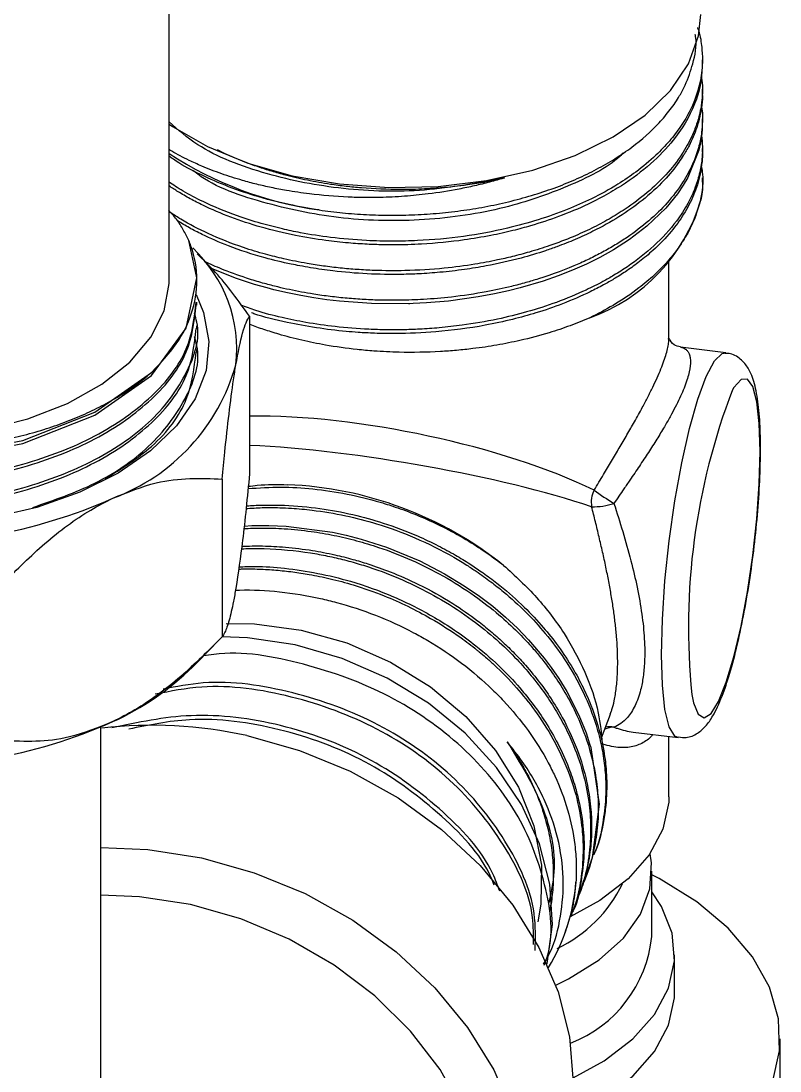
# Model space of a CAD drawing. Header units: millimetres. Extents: x 15 to 415, y 5 to 292.
# Drawn here: x 359.19 to 368.7, y 141.2 to 154.36 of the extents above; entities that cross this region are included whole.
import ezdxf

# ---------------------------------------------------------------- set-up
doc = ezdxf.new("R2010")
doc.units = ezdxf.units.MM

msp = doc.modelspace()

# ---------------------------------------------------------------- linework, layer by layer
at = {"color": 7, "linetype": 'Continuous', "lineweight": 25}
for p, q in [((361.0431, 151.1046), (361.0431, 156.7097)), ((367.7287, 153.8247), (367.7287, 153.871)), ((367.7287, 153.4544), (367.7287, 153.5007)), ((367.7287, 153.084), (367.7287, 153.1303)), ((367.7287, 152.7136), (367.7287, 152.7599)), ((367.7287, 152.3357), (367.7287, 152.3896)), ((367.3086, 150.3767), (367.3086, 151.3374)), ((361.3918, 150.7971), (361.3918, 150.8342)), ((362.0519, 150.6568), (362.0519, 148.681)), ((361.3918, 150.5008), (361.3918, 150.5379)), ((361.3918, 150.2045), (361.3918, 150.2416)), ((368.0209, 150.1986), (367.4535, 150.2686)), ((361.7084, 148.6168), (361.7084, 146.641)), ((361.3386, 146.264), (361.6049, 146.5339)), ((366.4642, 145.374), (366.5746, 145.6717)), ((366.5735, 145.6721), (366.5889, 145.7152)), ((360.186, 137.69), (360.186, 145.5092)), ((366.8585, 145.4481), (367.4255, 145.378)), ((367.3086, 144.6381), (367.3086, 145.3925)), ((366.3699, 143.9105), (366.3817, 143.9425)), ((366.2749, 143.6544), (366.2868, 143.6864)), ((367.0943, 142.8884), (367.0943, 143.7049)), ((366.18, 143.3984), (366.1919, 143.4304)), ((366.0851, 143.1424), (366.097, 143.1744)), ((367.38, 142.1885), (367.38, 142.6551)), ((368.7013, 139.2723), (368.7013, 141.6052))]:
    msp.add_line(p, q, dxfattribs=at)
at = {"color": 7, "linetype": 'Continuous', "lineweight": 25, "flags": 128}
for points in [[(361.0431, 153.0635), (361.0844, 153.0348), (361.5232, 152.7815), (362.0282, 152.5733), (362.5857, 152.416), (363.1804, 152.3138), (363.7962, 152.2695), (364.4162, 152.2843), (365.0235, 152.3578), (365.6016, 152.488), (366.1346, 152.6714), (366.6082, 152.9029), (367.0092, 153.1763), (367.3268, 153.484), (367.5524, 153.8177), (367.6797, 154.1683), (367.7086, 154.4366)], [(367.7273, 153.084), (367.7259, 152.9974), (367.7111, 152.8678), (367.6835, 152.7384), (367.5462, 152.3963), (367.4885, 152.298), (367.4151, 152.1903), (367.2688, 152.0121), (367.0309, 151.785), (366.8139, 151.6194), (366.6135, 151.4905), (366.4409, 151.3938), (366.2747, 151.3111), (366.101, 151.2341), (365.9202, 151.163), (365.7331, 151.098), (365.4436, 151.0126), (365.2959, 150.9755), (365.121, 150.9369), (364.918, 150.899), (364.5442, 150.8473), (364.2712, 150.8238), (364.1037, 150.815), (364.06, 150.8134), (364.0482, 150.8131), (364.0448, 150.813), (364.0436, 150.8129), (364.0433, 150.8129), (364.0432, 150.8129), (364.0431, 150.8129), (364.0431, 150.8129), (364.0431, 150.8129), (364.0431, 150.8129), (364.0431, 150.8129), (363.579, 150.8156), (363.1789, 150.845), (363.0205, 150.8637), (362.8586, 150.8872), (362.6935, 150.9157), (362.5259, 150.9497), (362.3565, 150.9895), (362.2731, 151.0112), (362.1152, 151.0563), (361.8889, 151.1308), (361.6047, 151.2433), (361.5702, 151.2606)], [(354.186, 151.8275), (354.0204, 151.6387), (353.8386, 151.039), (353.9701, 150.4217), (354.4061, 149.858), (355.1029, 149.3934), (356.0253, 149.058), (357.0611, 148.8924), (358.1534, 148.9049), (359.2087, 149.1004), (360.1102, 149.4535), (360.821, 149.9518), (360.8294, 149.9598), (360.8294, 149.9598)], [(353.8505, 150.9462), (353.9701, 150.3847), (354.4061, 149.8209), (355.1029, 149.3563), (356.0253, 149.021), (357.0611, 148.8554), (358.1534, 148.8679), (359.2087, 149.0633), (360.1102, 149.4165), (360.821, 149.9147), (361.259, 150.5079), (361.391, 151.1394), (361.29, 151.6074), (361.29, 151.6074)], [(354.186, 151.1046), (354.2275, 150.7973), (354.3714, 150.4624), (354.6139, 150.1471), (354.9475, 149.8608), (355.3621, 149.6123), (355.8452, 149.4092), (356.382, 149.2576), (356.9563, 149.1621), (357.5506, 149.1256), (358.1468, 149.1493), (358.7269, 149.2324), (359.2732, 149.3723), (359.769, 149.5649), (360.1994, 149.8043), (360.5513, 150.0831), (360.8139, 150.3931), (360.9793, 150.7246), (361.0425, 151.0677), (361.0431, 151.1046)], [(361.3834, 150.928), (361.476, 150.7053), (361.542, 150.3423), (361.5062, 149.9779), (361.3697, 149.6216), (361.1358, 149.2825), (360.8108, 148.9694), (360.403, 148.6905), (359.923, 148.453), (359.3832, 148.2629), (358.7976, 148.1254)], [(361.983, 148.0279), (362.0817, 148.0336), (362.2948, 148.0353), (362.51, 148.0264), (363.0921, 147.95), (363.2631, 147.913), (363.4522, 147.8642), (363.7699, 147.7631), (364.1848, 147.5922), (364.4956, 147.4319), (364.7436, 147.2814), (364.9339, 147.1503), (365.1001, 147.023), (365.2586, 146.8889), (365.4089, 146.7484), (365.5504, 146.6021), (365.7441, 146.3744), (365.8322, 146.2577), (365.9278, 146.1189), (366.0275, 145.9571), (366.181, 145.6576), (366.2698, 145.4375), (366.3148, 145.302), (366.3253, 145.2665), (366.3281, 145.2569), (366.3289, 145.2542), (366.3292, 145.2532), (366.3292, 145.253), (366.3293, 145.2529), (366.3293, 145.2528), (366.3293, 145.2528), (366.3293, 145.2528), (366.3293, 145.2528), (366.3293, 145.2528), (366.4343, 144.5442), (366.3466, 143.8707), (366.2805, 143.6888)], [(361.7596, 146.8083), (362.1132, 146.803), (362.6976, 146.7252), (363.2719, 146.564), (363.8188, 146.3243), (364.3215, 146.0134), (364.7649, 145.6407), (365.1354, 145.2176), (365.4218, 144.7568), (365.6154, 144.2725), (365.7103, 143.7792), (365.7036, 143.2921), (365.6653, 143.0695)], [(365.7798, 142.5441), (365.781, 142.549), (365.8482, 143.0384), (365.8165, 143.5426), (365.6865, 144.0476), (365.4619, 144.5399), (365.1489, 145.0058), (364.7559, 145.4328), (364.2936, 145.8091), (363.7748, 146.1246), (363.2134, 146.3705), (362.6249, 146.5403), (362.0253, 146.6292), (361.71, 146.6426)], [(362.0171, 145.4027), (362.6786, 145.2174), (363.315, 144.9559), (363.9127, 144.6237), (364.4589, 144.228), (364.9422, 143.7771), (365.352, 143.2808), (365.6798, 142.7495), (365.9185, 142.1945), (366.063, 141.6278), (366.1103, 141.0614), (366.0593, 140.5073), (365.9208, 140.0029)], [(367.3086, 144.6381), (367.3064, 144.5678), (367.2343, 144.2326), (367.0624, 143.9097), (366.7961, 143.6089), (366.4433, 143.3393), (366.0699, 143.1346)], [(360.186, 144), (360.7767, 143.9756), (361.4492, 143.8705)], [(365.8894, 142.2766), (366.0513, 142.3549), (366.4351, 142.5931), (366.739, 142.867), (366.9534, 143.1678), (367.0713, 143.4858), (367.0889, 143.811), (367.0716, 143.9228)], [(361.4492, 143.8705), (362.1107, 143.6852), (362.747, 143.4236), (363.3447, 143.0915), (363.891, 142.6958), (364.3742, 142.2449), (364.7841, 141.7485), (365.1119, 141.2172), (365.3506, 140.6623), (365.4951, 140.0956), (365.5424, 139.5291), (365.4914, 138.9751), (365.3433, 138.4452), (365.1011, 137.9507), (364.7701, 137.5023), (364.406, 137.1492)], [(367.3101, 139.6663), (367.7633, 139.9693), (368.1353, 140.3071), (368.4182, 140.6726), (368.6058, 141.058), (368.6942, 141.4551), (368.6815, 141.8553), (368.568, 142.2502), (368.3562, 142.6314), (368.0504, 142.9907), (367.6573, 143.3204), (367.1852, 143.6137), (367.0943, 143.6612)], [(361.3126, 143.2866), (360.6714, 143.3849), (360.186, 143.4046)], [(366.11, 141.1173), (366.4963, 141.3287), (366.8566, 141.6039), (367.1286, 141.9111), (367.3041, 142.2409), (367.3778, 142.5833), (367.3473, 142.9279), (367.2137, 143.2641), (367.0943, 143.4461)], [(364.8613, 138.3777), (364.9259, 138.5744), (365.0222, 139.0922), (365.0205, 139.6281), (364.9209, 140.1697), (364.7257, 140.7042), (364.4395, 141.219), (364.069, 141.7022), (363.6229, 142.1424), (363.1116, 142.5292), (362.5472, 142.8537), (361.9428, 143.1081), (361.3126, 143.2866)], [(366.0803, 140.637), (366.4963, 140.8621), (366.8566, 141.1373), (367.1286, 141.4445), (367.3041, 141.7743), (367.3778, 142.1167), (367.38, 142.1885)]]:
    msp.add_lwpolyline(points, dxfattribs=at)
at = {"color": 8, "linetype": 'Continuous', "lineweight": 25, "flags": 128}
for points in [[(367.4262, 145.378), (367.3832, 145.3973), (367.3121, 145.5136), (367.259, 145.7293), (367.2262, 146.035), (367.2151, 146.4173), (367.2262, 146.8596), (367.259, 147.3424), (367.3121, 147.8448), (367.3832, 148.3446), (367.4691, 148.8202), (367.5662, 149.2506), (367.6701, 149.6172), (367.7763, 149.9038), (367.8803, 150.0979), (367.9773, 150.1911), (368.019, 150.1988)], [(368.451, 148.9634), (368.4405, 149.3113), (368.4095, 149.5863), (368.3596, 149.7757), (368.2929, 149.8705), (368.2126, 149.8663), (368.1226, 149.7634), (368.1058, 149.735)], [(367.5962, 145.9185), (367.6184, 145.8152), (367.6771, 145.6723), (367.751, 145.6267), (367.8367, 145.6806), (367.9301, 145.8314), (368.0269, 146.0721), (368.1226, 146.3915), (368.2126, 146.7745), (368.2929, 147.2033), (368.3596, 147.6579), (368.4095, 148.117), (368.4405, 148.559), (368.451, 148.9634)]]:
    msp.add_lwpolyline(points, dxfattribs=at)
at = {"color": 7, "linetype": 'Continuous', "lineweight": 25}
for centre, radius, start, end in [((363.5746, 156.5748), 4.6324, 236.87447, 261.93854), ((365.5588, 152.7481), 2.2431, 289.77469, 343.23291), ((360.1526, 150.2416), 1.7383, 353.6289, 46.97718), ((359.4737, 150.7225), 2.499, 290.22632, 344.35901), ((375.8407, 146.7598), 8.2874, 158.96081, 185.82627), ((362.3357, 143.8954), 4.655, 51.45342, 87.63573), ((357.6581, 154.415), 6.6054, 266.0236, 293.93309), ((366.6658, 148.3273), 0.3306, 152.84462, 189.92505), ((368.0192, 150.6846), 2.7537, 233.24873, 239.45648), ((366.3569, 149.0985), 0.8284, 268.83725, 288.50613), ((358.8894, 148.7643), 3.5, 294.44313, 314.40948), ((357.6581, 151.6155), 6.6054, 266.0236, 293.93309), ((360.8358, 140.0856), 5.4468, 77.47414, 96.69996), ((363.7254, 143.7522), 2.4245, 328.84865, 355.64546), ((365.1638, 144.3072), 1.7382, 295.41113, 334.1169), ((365.498, 143.0478), 1.6043, 291.08548, 354.2979)]:
    msp.add_arc(centre, radius, start, end, dxfattribs=at)
at = {"color": 8, "linetype": 'Continuous', "lineweight": 25}
for centre, radius, start, end in [((366.6123, 145.2773), 0.2314, 88.11962, 117.82583), ((366.5693, 145.2453), 0.2681, 79.11957, 101.94898)]:
    msp.add_arc(centre, radius, start, end, dxfattribs=at)
for major_axis, ratio, start_param, end_param in [((3.3519, -0.6759), 0.2787142, 0.8218436, 2.2283879), ((3.3688, -0.5657), 0.1661685, 0.8109464, 2.1974957)]:
    msp.add_ellipse((363.9515, 148.2542), major_axis=major_axis, ratio=ratio, start_param=start_param, end_param=end_param, dxfattribs=at)
at = {"color": 7, "linetype": 'Continuous', "lineweight": 25}
for points, knots in [([(367.6649, 154.2747), (367.6675, 154.2686), (367.6989, 154.1944), (367.7173, 154.0594), (367.7322, 153.8853), (367.7176, 153.6126), (367.6337, 153.3278), (367.4632, 153.0375), (367.3189, 152.8492), (367.1351, 152.657), (366.9183, 152.4758), (366.6481, 152.2925), (366.3615, 152.1344), (365.9129, 151.9355), (365.3754, 151.7678), (364.7338, 151.6489), (364.2503, 151.6043), (363.8422, 151.5944), (363.4773, 151.6036), (363.0855, 151.6378), (362.7355, 151.6923), (362.446, 151.7528), (362.1805, 151.8211), (361.8407, 151.9294), (361.5119, 152.0656), (361.2642, 152.1974), (361.1256, 152.2805), (361.0689, 152.3188), (361.0431, 152.3363)], [0, 0, 0, 0, 0.0032078, 0.0388998, 0.0685173, 0.0920585, 0.1777916, 0.2144993, 0.2483354, 0.2827257, 0.3265733, 0.3607528, 0.4059342, 0.4438323, 0.5288242, 0.5864866, 0.6451047, 0.6754855, 0.7096664, 0.7554695, 0.7953845, 0.8197384, 0.8493157, 0.884115, 0.938467, 0.9731132, 0.987742, 1, 1, 1, 1]), ([(362.925, 151.9881), (363.0226, 151.9752), (363.2185, 151.9494), (363.5184, 151.9281), (363.8214, 151.9199), (364.1265, 151.9262), (364.4331, 151.947), (364.7385, 151.9826), (365.0399, 152.0329), (365.3362, 152.0982), (365.6259, 152.1785), (365.9024, 152.2726), (366.1628, 152.3789), (366.4067, 152.4973), (366.6355, 152.629), (366.9107, 152.8171), (367.144, 153.0243), (367.3301, 153.2451), (367.4361, 153.4038), (367.5374, 153.5945), (367.618, 153.8353), (367.6614, 154.0502), (367.6407, 154.1722), (367.6383, 154.1858)], [0, 0, 0, 0, 0.0433982, 0.0870763, 0.1306223, 0.1744537, 0.2187263, 0.2636023, 0.3084026, 0.3535139, 0.3996063, 0.4460377, 0.4908384, 0.5359552, 0.5820718, 0.6285346, 0.7175752, 0.7632623, 0.809286, 0.8426347, 0.9099628, 0.9899345, 1, 1, 1, 1]), ([(367.7254, 153.8248), (367.7231, 153.749), (367.7184, 153.5988), (367.6337, 153.2854), (367.4498, 152.9447), (367.1282, 152.5956), (366.8317, 152.3645), (366.5473, 152.189), (366.271, 152.0449), (365.9448, 151.9074), (365.6238, 151.8014), (365.3391, 151.7246), (365.062, 151.6631), (364.6814, 151.5991), (364.274, 151.5595), (363.9306, 151.5496), (363.7035, 151.5517), (363.5115, 151.5584), (363.274, 151.5747), (362.9712, 151.608), (362.6015, 151.6693), (362.0658, 151.7985), (361.628, 151.963), (361.3055, 152.1287), (361.164, 152.2095), (361.0802, 152.2652), (361.0431, 152.2899)], [0, 0, 0, 0, 0.0414208, 0.0821247, 0.1734087, 0.2353399, 0.2982976, 0.3309275, 0.3676388, 0.4168328, 0.4597028, 0.4858597, 0.5176267, 0.5550022, 0.6133779, 0.650589, 0.6663009, 0.6871272, 0.7130672, 0.7441199, 0.7875565, 0.8385728, 0.9341878, 0.95769, 0.9812833, 1, 1, 1, 1]), ([(367.7149, 153.6764), (367.7203, 153.6334), (367.7312, 153.5471), (367.7285, 153.4413), (367.7212, 153.3541), (367.7108, 153.2771), (367.6908, 153.1773), (367.6547, 153.0523), (367.5879, 152.8843), (367.4691, 152.671), (367.2217, 152.3541), (366.9011, 152.0833), (366.5608, 151.8733), (366.3425, 151.7575), (366.0953, 151.6452), (365.8337, 151.5456), (365.5773, 151.4645), (365.3573, 151.4058), (365.1303, 151.3538), (364.8473, 151.301), (364.4603, 151.2504), (364.0363, 151.2244), (363.6706, 151.2267), (363.4003, 151.2411), (363.1879, 151.2594), (362.9781, 151.2848), (362.7414, 151.3218), (362.4985, 151.3703), (362.2322, 151.4367), (361.9076, 151.5351), (361.5461, 151.6786), (361.2501, 151.8306), (361.107, 151.9246), (361.0659, 151.9517)], [0, 0, 0, 0, 0.0228978, 0.0460138, 0.056215, 0.0693376, 0.0871498, 0.1096509, 0.1368402, 0.1788845, 0.2288133, 0.3217632, 0.3521812, 0.3827667, 0.4135197, 0.4497606, 0.4800919, 0.5045119, 0.5253274, 0.5563263, 0.5975037, 0.64955, 0.6900587, 0.7127171, 0.7353755, 0.7580338, 0.780692, 0.8132071, 0.8397577, 0.8731659, 0.9302349, 0.9799473, 1, 1, 1, 1]), ([(367.7252, 153.4543), (367.7264, 153.4421), (367.7325, 153.3806), (367.7184, 153.2827), (367.696, 153.1495), (367.6509, 152.9897), (367.5809, 152.8249), (367.4985, 152.6818), (367.4007, 152.5356), (367.2425, 152.3428), (366.9109, 152.0389), (366.5199, 151.7937), (366.1373, 151.6175), (365.9361, 151.5378), (365.7109, 151.4592), (365.4193, 151.3719), (365.0784, 151.2949), (364.7363, 151.239), (364.4549, 151.2065), (364.1916, 151.1879), (363.7423, 151.1728), (363.33, 151.1935), (362.9558, 151.2423), (362.8171, 151.2637), (362.6898, 151.2864), (362.4971, 151.3248), (362.1899, 151.3989), (361.8122, 151.5222), (361.5045, 151.656), (361.2954, 151.763), (361.1979, 151.8221), (361.1495, 151.8514)], [0, 0, 0, 0, 0.0068083, 0.0342976, 0.0545126, 0.0813932, 0.124473, 0.1489735, 0.1655664, 0.2119008, 0.2677635, 0.3658419, 0.3967384, 0.4267028, 0.4451871, 0.4824686, 0.5337103, 0.5645829, 0.5989478, 0.6279004, 0.651833, 0.7473642, 0.7633202, 0.7792762, 0.7951058, 0.8076443, 0.84722, 0.9060885, 0.9524074, 0.9763697, 1, 1, 1, 1]), ([(367.717, 153.2832), (367.7198, 153.2672), (367.7304, 153.2062), (367.7297, 153.0984), (367.7199, 152.9501), (367.6866, 152.78), (367.619, 152.5795), (367.5004, 152.3492), (367.2658, 152.0295), (366.9704, 151.7672), (366.6744, 151.5721), (366.5184, 151.4803), (366.3532, 151.3937), (366.0812, 151.2667), (365.7991, 151.1614), (365.5096, 151.0758), (365.2934, 151.0193), (364.9846, 150.9528), (364.6152, 150.8975), (364.2523, 150.8661), (363.9582, 150.8554), (363.7096, 150.8565), (363.488, 150.8652), (363.2747, 150.8807), (363.0636, 150.9032), (362.8215, 150.9376), (362.6021, 150.9783), (362.3976, 151.0248), (362.2302, 151.0681), (362.0019, 151.1356), (361.7595, 151.2229), (361.5754, 151.3005), (361.4976, 151.3387), (361.4883, 151.3432)], [0, 0, 0, 0, 0.0091682, 0.034959, 0.0613387, 0.0938625, 0.1325285, 0.1779137, 0.2308735, 0.3305362, 0.3550668, 0.3796878, 0.4043991, 0.4292007, 0.4960569, 0.5158464, 0.537892, 0.575467, 0.6261098, 0.6657903, 0.6989375, 0.7255495, 0.7498577, 0.7741659, 0.7984739, 0.8227818, 0.8589967, 0.8769626, 0.8978737, 0.9217298, 0.9647993, 0.9957975, 1, 1, 1, 1]), ([(365.2467, 152.3903), (364.9155, 152.3272), (364.2578, 152.202), (363.2169, 152.23), (362.2344, 152.4233), (361.4637, 152.7197), (361.155, 152.9924), (361.0431, 153.0912)], [0, 0, 0, 0, 0.2153245, 0.4276071, 0.6396252, 0.8693322, 1, 1, 1, 1]), ([(367.7173, 152.9216), (367.7222, 152.8747), (367.7318, 152.7852), (367.7254, 152.6314), (367.6998, 152.461), (367.6408, 152.2657), (367.5463, 152.0607), (367.3856, 151.8114), (367.1399, 151.5418), (366.8588, 151.3203), (366.6336, 151.1767), (366.4617, 151.0789), (366.2276, 150.9609), (365.9116, 150.83), (365.5365, 150.7093), (365.1406, 150.612), (364.772, 150.5483), (364.4444, 150.5114), (364.1953, 150.4938), (363.9819, 150.4863), (363.8424, 150.4856), (363.7012, 150.4872), (363.4772, 150.4939), (363.1387, 150.5212), (362.7751, 150.5734), (362.4442, 150.642), (362.1666, 150.7102), (362.0053, 150.7721), (361.9437, 150.7957)], [0, 0, 0, 0, 0.0284956, 0.0544708, 0.0933975, 0.132324, 0.1749215, 0.2224336, 0.2939096, 0.3597399, 0.389454, 0.4123558, 0.4450504, 0.4994008, 0.5500736, 0.5975243, 0.6525712, 0.6872987, 0.7170596, 0.7426782, 0.7641539, 0.7673145, 0.7936003, 0.8450739, 0.8906505, 0.9292117, 0.9729678, 1, 1, 1, 1]), ([(365.2467, 152.3903), (365.1853, 152.3723), (365.0622, 152.3363), (364.8719, 152.2898), (364.6165, 152.2361), (364.3229, 152.19), (363.9916, 152.1573), (363.7218, 152.1443), (363.4868, 152.1427), (363.1893, 152.1508), (362.8626, 152.1783), (362.544, 152.2256), (362.3244, 152.2677), (362.1405, 152.3097), (361.931, 152.3655), (361.6985, 152.4397), (361.4771, 152.5254), (361.269, 152.6204), (361.1326, 152.69), (361.0544, 152.7383), (361.0431, 152.7452)], [0, 0, 0, 0, 0.0435992, 0.0873373, 0.1312775, 0.2169022, 0.2819523, 0.3481016, 0.3924489, 0.4352111, 0.5430563, 0.6091014, 0.6533604, 0.6972784, 0.7414117, 0.808264, 0.876224, 0.9217803, 0.9886813, 1, 1, 1, 1]), ([(361.6452, 152.7453), (361.6765, 152.7291), (361.7828, 152.6742), (361.9544, 152.6038), (362.1511, 152.5317), (362.3241, 152.4764), (362.5304, 152.4187), (362.7763, 152.3618), (363.0319, 152.3168), (363.2591, 152.2867), (363.5514, 152.2579), (363.8814, 152.2443), (364.2135, 152.2521), (364.4943, 152.2703), (364.7525, 152.2991), (365.019, 152.3415), (365.1707, 152.374), (365.2467, 152.3903)], [0, 0, 0, 0, 0.0327827, 0.1113328, 0.1639938, 0.2147737, 0.2657092, 0.3429542, 0.4215043, 0.4741654, 0.5249453, 0.6530513, 0.7316014, 0.7842624, 0.8736667, 0.9366841, 1, 1, 1, 1]), ([(362.925, 151.9881), (362.7982, 152.0092), (362.5197, 152.0557), (361.9889, 152.1936), (361.5031, 152.3897), (361.166, 152.5722), (361.0609, 152.6498), (361.0431, 152.6629)], [0, 0, 0, 0, 0.174658, 0.3837187, 0.7710929, 0.961214, 1, 1, 1, 1]), ([(366.7338, 152.7004), (366.7213, 152.688), (366.5521, 152.5199), (366.0485, 152.2734), (365.2266, 151.9849), (364.2524, 151.8395), (363.2163, 151.8566), (362.2425, 152.0577), (361.5872, 152.283), (361.3598, 152.4687), (361.3392, 152.4856)], [0, 0, 0, 0, 0.01180753, 0.15997093, 0.30626755, 0.47369176, 0.6387508, 0.80360413, 0.98221135, 1, 1, 1, 1]), ([(367.7286, 152.7136), (367.7286, 152.7126), (367.7307, 152.6739), (367.7232, 152.5813), (367.6984, 152.401), (367.6274, 152.1778), (367.5025, 151.9374), (367.3335, 151.7051), (367.1434, 151.5077), (366.9504, 151.3464), (366.7909, 151.2311), (366.6451, 151.1377), (366.5446, 151.0796), (366.4402, 151.0225), (366.2693, 150.9348), (365.9903, 150.8143), (365.6621, 150.7015), (365.3378, 150.612), (364.9218, 150.5225), (364.4291, 150.4572), (363.9616, 150.4368), (363.6367, 150.4418), (363.4308, 150.4524), (363.0588, 150.4818), (362.6159, 150.5544), (362.2249, 150.6456), (362.0868, 150.6955), (362.0774, 150.6989)], [0, 0, 0, 0, 0.0006608, 0.0248285, 0.0593304, 0.1166851, 0.1701589, 0.2202326, 0.2783224, 0.3149695, 0.3463755, 0.3734102, 0.396073, 0.3994083, 0.4271472, 0.4814661, 0.529562, 0.5702546, 0.6164295, 0.6965358, 0.7603637, 0.793871, 0.8201265, 0.8391285, 0.937108, 0.9957494, 1, 1, 1, 1]), ([(367.715, 152.5393), (367.7193, 152.5145), (367.7529, 152.3187), (367.705, 152.0758), (367.6085, 151.8239), (367.547, 151.6995), (367.4748, 151.579), (367.381, 151.4465), (367.2658, 151.3103), (367.1142, 151.1593), (366.9062, 150.9849), (366.6397, 150.8027), (366.4169, 150.6882), (366.3177, 150.6372)], [0, 0, 0, 0, 0.0347447, 0.2743485, 0.3354135, 0.3956348, 0.4550124, 0.5135464, 0.5956675, 0.6666721, 0.7576263, 0.8921928, 1, 1, 1, 1]), ([(367.7276, 152.3432), (367.728, 152.3396), (367.7365, 152.2588), (367.7212, 152.1781), (367.7066, 152.101)], [0, 0, 0, 0, 0.044869, 1, 1, 1, 1]), ([(361.29, 151.6074), (361.2676, 151.6519), (361.2227, 151.7411), (361.1446, 151.8698), (361.0707, 151.9486), (361.0353, 151.9864)], [0, 0, 0, 0, 0.34139795, 0.68419481, 1, 1, 1, 1]), ([(360.8295, 149.9599), (360.9383, 150.0747), (361.1558, 150.3042), (361.3462, 150.6958), (361.4161, 151.1112), (361.3628, 151.4213), (361.2993, 151.5838), (361.2901, 151.6073)], [0, 0, 0, 0, 0.2288973, 0.4577945, 0.70779, 0.9577854, 1, 1, 1, 1]), ([(362.0519, 150.6568), (361.9125, 150.8497), (361.7028, 151.14), (361.4713, 151.3637), (361.3936, 151.4387)], [0, 0, 0, 0, 0.66452567, 1, 1, 1, 1]), ([(353.871, 150.8498), (353.859, 150.8141), (353.7779, 150.5744), (353.9349, 150.1179), (354.355, 149.5475), (355.0739, 149.0711), (355.9958, 148.7357), (357.0571, 148.5656), (358.164, 148.5781), (359.2234, 148.7745), (360.152, 149.137), (360.8614, 149.6384), (361.3144, 150.2234), (361.3598, 150.6372), (361.3816, 150.8349)], [0, 0, 0, 0, 0.0158579, 0.1067629, 0.1968029, 0.2861032, 0.3771518, 0.4663731, 0.556506, 0.6473722, 0.7362329, 0.8269718, 0.9173336, 1, 1, 1, 1]), ([(353.8505, 150.6499), (353.8709, 150.4604), (353.9137, 150.0646), (354.3643, 149.5101), (355.0714, 149.0342), (355.9965, 148.6986), (357.0569, 148.5286), (358.1641, 148.541), (359.2234, 148.7375), (360.152, 149.1), (360.8614, 149.6013), (361.3144, 150.1864), (361.3598, 150.6002), (361.3816, 150.7978)], [0, 0, 0, 0, 0.084721, 0.1769828, 0.2684868, 0.3617821, 0.453205, 0.5455621, 0.6386706, 0.729724, 0.822702, 0.9152937, 1, 1, 1, 1]), ([(353.871, 150.5535), (353.859, 150.5179), (353.7779, 150.2781), (353.9349, 149.8216), (354.355, 149.2512), (355.0739, 148.7748), (355.9958, 148.4394), (357.0572, 148.2693), (358.1639, 148.2818), (359.2241, 148.4782), (360.1495, 148.8406), (360.8709, 149.3424), (361.2904, 149.9401), (361.4497, 150.4114), (361.3713, 150.6569), (361.3597, 150.6934)], [0, 0, 0, 0, 0.015518, 0.1044742, 0.192584, 0.2799699, 0.3690666, 0.4563752, 0.5445759, 0.6334942, 0.7204499, 0.8092436, 0.8976683, 0.9848054, 1, 1, 1, 1]), ([(361.8802, 150.0487), (361.9087, 150.1979), (361.969, 150.5136), (362.0232, 150.6074), (362.0519, 150.6568)], [0, 0, 0, 0, 0.4724924, 1, 1, 1, 1]), ([(366.3177, 150.6372), (366.236, 150.6034), (366.072, 150.5356), (365.7804, 150.439), (365.4737, 150.3575), (365.1527, 150.2931), (364.8863, 150.2535), (364.649, 150.2283), (364.3411, 150.2057), (363.9934, 150.1999), (363.6451, 150.2167), (363.3352, 150.2447), (363.0314, 150.2872), (362.7042, 150.354), (362.4473, 150.4205), (362.2349, 150.4893), (362.1107, 150.5294), (362.0548, 150.5543), (362.0519, 150.5556)], [0, 0, 0, 0, 0.06626, 0.132943, 0.2213996, 0.2885656, 0.356819, 0.402566, 0.4476514, 0.5613914, 0.631133, 0.6778887, 0.7681626, 0.8367806, 0.9066145, 0.9534472, 0.9975536, 1, 1, 1, 1]), ([(353.8505, 150.3536), (353.8709, 150.1641), (353.9137, 149.7683), (354.3643, 149.2138), (355.0714, 148.7379), (355.9965, 148.4024), (357.0569, 148.2323), (358.1641, 148.2447), (359.2234, 148.4412), (360.152, 148.8037), (360.8614, 149.305), (361.3144, 149.8901), (361.3598, 150.3039), (361.3816, 150.5016)], [0, 0, 0, 0, 0.084721, 0.1769828, 0.2684868, 0.3617821, 0.453205, 0.5455621, 0.6386706, 0.729724, 0.822702, 0.9152937, 1, 1, 1, 1]), ([(359.3368, 148.2617), (359.6049, 148.3547), (360.1921, 148.5585), (360.8684, 149.0488), (361.2911, 149.6431), (361.4497, 150.1151), (361.3713, 150.3606), (361.3597, 150.3971)], [0, 0, 0, 0, 0.210651, 0.4613724, 0.711052, 0.9570959, 1, 1, 1, 1]), ([(367.4518, 150.2753), (367.4252, 150.2787), (367.369, 150.2859), (367.3069, 150.3805), (367.3094, 150.3804), (367.3104, 150.3803)], [0, 0, 0, 0, 0.3508089, 0.7402411, 1, 1, 1, 1]), ([(360.2427, 148.6205), (360.4481, 148.7501), (360.9048, 149.0382), (361.3109, 149.5958), (361.3587, 150.0082), (361.3816, 150.2053)], [0, 0, 0, 0, 0.2990408, 0.665108, 1, 1, 1, 1]), ([(368.4573, 148.998), (368.4568, 149.0619), (368.4551, 149.2505), (368.4369, 149.5254), (368.3939, 149.7854), (368.3334, 149.9669), (368.2332, 150.1041), (368.1144, 150.1907), (368.0344, 150.1898), (368.0116, 150.1896)], [0, 0, 0, 0, 0.10627193, 0.31316406, 0.52579395, 0.72298553, 0.84483062, 0.95589245, 1, 1, 1, 1]), ([(354.7165, 149.8903), (354.8126, 149.8155), (354.9683, 149.6944), (355.2233, 149.5461), (355.4527, 149.4316), (355.7014, 149.3276), (355.9638, 149.2364), (356.2367, 149.1589), (356.519, 149.0949), (356.8132, 149.0442), (357.1135, 149.0083), (357.416, 148.9869), (357.72, 148.9798), (358.0276, 148.9873), (358.3341, 149.0098), (358.636, 149.047), (358.9328, 149.0987), (359.2244, 149.1654), (359.5045, 149.2461), (359.7698, 149.3394), (360.0202, 149.4447), (360.2577, 149.5628), (360.4724, 149.6895), (360.665, 149.8217), (360.7745, 149.9136), (360.8294, 149.9597)], [0, 0, 0, 0, 0.06693564, 0.10843617, 0.15022484, 0.19292231, 0.23593382, 0.27743437, 0.31922305, 0.36191881, 0.40492617, 0.44657637, 0.48850544, 0.53131244, 0.57442244, 0.6168261, 0.65952418, 0.70315083, 0.74709832, 0.78950257, 0.83219421, 0.87578125, 0.91967491, 0.9597188, 1, 1, 1, 1]), ([(361.7084, 148.6168), (361.7194, 148.7302), (361.747, 149.0152), (361.7942, 149.4444), (361.8413, 149.8077), (361.8703, 149.9877), (361.8802, 150.0487)], [0, 0, 0, 0, 0.2056137, 0.5170117, 0.8361666, 1, 1, 1, 1]), ([(367.4295, 145.3879), (367.4613, 145.3829), (367.5489, 145.3691), (367.6749, 145.4327), (367.7795, 145.5263), (367.8764, 145.6683), (367.9728, 145.8773), (368.0749, 146.1803), (368.1689, 146.5375), (368.2549, 146.9465), (368.3284, 147.3828), (368.3875, 147.8323), (368.4299, 148.2774), (368.4535, 148.6723), (368.4562, 148.8991), (368.4573, 148.998)], [0, 0, 0, 0, 0.0277388, 0.0764328, 0.1263143, 0.1909606, 0.2893696, 0.3793202, 0.4738341, 0.5659944, 0.6572092, 0.7480586, 0.8388544, 0.92979, 1, 1, 1, 1]), ([(362.0519, 148.681), (362.0232, 148.3905), (361.969, 147.8398), (361.9087, 147.4387), (361.8802, 147.2491)], [0, 0, 0, 0, 0.5275076, 1, 1, 1, 1]), ([(360.3377, 148.3776), (360.5213, 148.4516), (361.0026, 148.6459), (361.4387, 148.6279), (361.7084, 148.6168)], [0, 0, 0, 0, 0.3814192, 1, 1, 1, 1]), ([(362.0326, 148.4984), (362.1704, 148.5072), (362.4378, 148.5243), (362.8552, 148.4981), (363.2715, 148.4367), (363.5741, 148.3622), (363.7636, 148.3051), (363.8582, 148.2747), (364.1156, 148.1851), (364.439, 148.0444), (364.7896, 147.8481), (365.0318, 147.6914), (365.172, 147.5851), (365.2365, 147.5361)], [0, 0, 0, 0, 0.1240346, 0.2406813, 0.3675608, 0.490916, 0.5102846, 0.5389394, 0.5768799, 0.7462564, 0.8432965, 0.9278786, 1, 1, 1, 1]), ([(362.0355, 148.5264), (362.0731, 148.5314), (362.2336, 148.5525), (362.4001, 148.5491), (362.5278, 148.5464)], [0, 0, 0, 0, 0.2338199, 1, 1, 1, 1]), ([(358.9669, 147.3145), (359.1374, 147.4852), (359.4842, 147.8322), (359.9558, 148.1811), (360.245, 148.3299), (360.3377, 148.3776)], [0, 0, 0, 0, 0.3967467, 0.8067521, 1, 1, 1, 1]), ([(362.0061, 148.2474), (362.074, 148.2521), (362.214, 148.2618), (362.4056, 148.2599), (362.6139, 148.2507), (362.8904, 148.2252), (363.2475, 148.1654), (363.681, 148.0526), (364.1395, 147.8849), (364.5136, 147.698), (364.7626, 147.5477), (364.9173, 147.4463), (365.0715, 147.3361), (365.2827, 147.1689), (365.5172, 146.9553), (365.7738, 146.6749), (366.0245, 146.3391), (366.2432, 145.9533), (366.387, 145.584), (366.4658, 145.2771), (366.5047, 145.0321), (366.5191, 144.8133), (366.5163, 144.5732), (366.4796, 144.2884), (366.4312, 144.0504), (366.3727, 143.9252), (366.3665, 143.9119)], [0, 0, 0, 0, 0.0271049, 0.0558462, 0.0752115, 0.1086582, 0.1636704, 0.2145131, 0.2801337, 0.3501274, 0.3749566, 0.3929906, 0.4222494, 0.4492965, 0.4994744, 0.5490274, 0.6042383, 0.6741913, 0.7392545, 0.7800659, 0.8186756, 0.8543412, 0.8833086, 0.9328516, 0.9928579, 1, 1, 1, 1]), ([(362.0096, 148.2801), (362.02, 148.2811), (362.091, 148.288), (362.2512, 148.2926), (362.5485, 148.2911), (362.9247, 148.2566), (363.3394, 148.1794), (363.7495, 148.0655), (364.1067, 147.9306), (364.406, 147.7895), (364.6241, 147.6711), (364.8038, 147.5615), (364.9175, 147.4853), (365.0305, 147.4059), (365.206, 147.2752), (365.4554, 147.0595), (365.7014, 146.8028), (365.9082, 146.5471), (366.1317, 146.2169), (366.3295, 145.8218), (366.4435, 145.4593), (366.4919, 145.2206), (366.5119, 145.081), (366.5226, 144.9677), (366.5296, 144.8427), (366.53, 144.6985), (366.5185, 144.5155), (366.4802, 144.2703), (366.4404, 144.0713), (366.3834, 143.9517), (366.3795, 143.9435)], [0, 0, 0, 0, 0.0041895, 0.0285122, 0.0632353, 0.1209578, 0.1747744, 0.2251692, 0.2836314, 0.3205135, 0.3521209, 0.3793289, 0.402137, 0.4054937, 0.4334105, 0.4880777, 0.5364819, 0.5774355, 0.6239064, 0.7045263, 0.7687635, 0.7947417, 0.8166138, 0.8343795, 0.8480383, 0.8756463, 0.9027979, 0.9356526, 0.9956037, 1, 1, 1, 1]), ([(366.6199, 148.313), (366.6568, 148.1962), (366.7314, 147.9604), (366.8314, 147.6062), (366.9139, 147.2576), (366.9728, 146.9266), (367.0055, 146.6088), (367.0077, 146.3471), (366.9883, 146.137), (366.9513, 145.9476), (366.8865, 145.7682), (366.7987, 145.6342), (366.7072, 145.5484), (366.6491, 145.5219), (366.6199, 145.5086)], [0, 0, 0, 0, 0.0932375, 0.1882221, 0.27451, 0.3629728, 0.4486003, 0.5371692, 0.5994782, 0.6628658, 0.7566676, 0.8532692, 0.9262159, 1, 1, 1, 1]), ([(361.9798, 147.9977), (362.0549, 148.0006), (362.223, 148.007), (362.5052, 147.9973), (362.8079, 147.9668), (363.1106, 147.9149), (363.3934, 147.8481), (363.8609, 147.7071), (364.3676, 147.4824), (364.8565, 147.1735), (365.1667, 146.9328), (365.3998, 146.7183), (365.5658, 146.5428), (365.6719, 146.4184), (365.7661, 146.3003), (365.8764, 146.1505), (366.0197, 145.9267), (366.1828, 145.6151), (366.3184, 145.2528), (366.3983, 144.8869), (366.4278, 144.5578), (366.4181, 144.2466), (366.3616, 143.9142), (366.2923, 143.6772), (366.2317, 143.5488), (366.2251, 143.535)], [0, 0, 0, 0, 0.0294336, 0.0658462, 0.1091365, 0.1460511, 0.1827641, 0.2192755, 0.3308546, 0.3908071, 0.4412684, 0.4838175, 0.5161721, 0.5383286, 0.5502844, 0.5780864, 0.6152581, 0.661796, 0.7287281, 0.7853153, 0.8315509, 0.8818987, 0.9317824, 0.992633, 1, 1, 1, 1]), ([(361.9493, 147.7436), (361.9875, 147.7452), (362.0825, 147.7492), (362.3703, 147.7454), (362.6945, 147.716), (363.0302, 147.6545), (363.2434, 147.6052), (363.4537, 147.5462), (363.8716, 147.4079), (364.3501, 147.1848), (364.8311, 146.8679), (365.1452, 146.6141), (365.3891, 146.3782), (365.5677, 146.1759), (365.716, 145.9866), (365.8516, 145.7897), (365.984, 145.562), (366.1183, 145.2825), (366.235, 144.9533), (366.3091, 144.5952), (366.3337, 144.268), (366.3176, 143.9519), (366.2716, 143.6611), (366.2017, 143.4779), (366.1724, 143.4011)], [0, 0, 0, 0, 0.0154412, 0.0383632, 0.1150698, 0.1436702, 0.1721661, 0.2005574, 0.2288443, 0.3437776, 0.4048672, 0.457199, 0.5063496, 0.5438545, 0.5697083, 0.6080503, 0.6463923, 0.6847343, 0.7460226, 0.8052627, 0.8558357, 0.9028689, 0.9593378, 1, 1, 1, 1]), ([(361.9538, 147.7757), (362.0405, 147.778), (362.2216, 147.7827), (362.5178, 147.7657), (362.821, 147.7288), (363.1032, 147.6742), (363.3354, 147.6159), (363.567, 147.5465), (363.8449, 147.4471), (364.205, 147.2881), (364.5724, 147.0822), (364.8666, 146.8781), (365.0725, 146.7138), (365.2277, 146.577), (365.3745, 146.4342), (365.5322, 146.264), (365.6843, 146.078), (365.8387, 145.8597), (366.016, 145.5657), (366.1805, 145.1997), (366.289, 144.8092), (366.3332, 144.4997), (366.3427, 144.2466), (366.3302, 143.9933), (366.2852, 143.7345), (366.2352, 143.537), (366.1956, 143.4452), (366.1897, 143.4313)], [0, 0, 0, 0, 0.034842, 0.0728209, 0.117577, 0.155035, 0.1851928, 0.2108991, 0.2491817, 0.3000341, 0.3643093, 0.414336, 0.4423183, 0.4703005, 0.4982827, 0.5262647, 0.5664196, 0.5992087, 0.6404664, 0.7156328, 0.7779393, 0.827375, 0.8634032, 0.899706, 0.9505548, 0.9925456, 1, 1, 1, 1]), ([(361.9137, 147.4891), (361.9296, 147.49), (362.0147, 147.4945), (362.1715, 147.49), (362.3827, 147.4786), (362.5919, 147.4561), (362.8182, 147.4215), (363.0718, 147.3694), (363.3876, 147.2842), (363.8169, 147.1331), (364.2719, 146.9127), (364.6492, 146.6708), (364.8444, 146.5229), (364.947, 146.4395), (365.0198, 146.3782), (365.1829, 146.2325), (365.3963, 146.0149), (365.6467, 145.7034), (365.8791, 145.3399), (366.0651, 144.9346), (366.178, 144.5426), (366.2264, 144.218), (366.2384, 143.9092), (366.2108, 143.6087), (366.1584, 143.3413), (366.0989, 143.1969), (366.0776, 143.1452)], [0, 0, 0, 0, 0.0064767, 0.0347324, 0.0629881, 0.0912437, 0.1184234, 0.1536922, 0.1933037, 0.2469659, 0.3322555, 0.3918399, 0.4256786, 0.4312326, 0.4456536, 0.4644801, 0.5209327, 0.5720978, 0.6341113, 0.7086364, 0.7722972, 0.823527, 0.8650898, 0.9220516, 0.9721263, 1, 1, 1, 1]), ([(361.9176, 147.5168), (361.9857, 147.5198), (362.175, 147.5282), (362.6446, 147.4924), (363.2334, 147.3794), (363.8626, 147.1524), (364.2953, 146.9339), (364.6351, 146.7196), (364.9224, 146.5086), (365.2085, 146.256), (365.442, 146.0046), (365.6207, 145.7799), (365.7727, 145.5601), (365.9244, 145.2969), (366.0469, 145.026), (366.1283, 144.7879), (366.196, 144.5298), (366.2408, 144.2437), (366.2509, 143.9032), (366.2073, 143.5658), (366.1657, 143.3143), (366.0985, 143.1902), (366.0913, 143.177)], [0, 0, 0, 0, 0.02770462, 0.07697157, 0.18745951, 0.26241957, 0.33862199, 0.37811651, 0.42255097, 0.48209425, 0.53398299, 0.56564267, 0.60409264, 0.64933107, 0.69930558, 0.7378864, 0.76506839, 0.82400606, 0.87553342, 0.92986544, 0.9925549, 1, 1, 1, 1]), ([(365.2365, 147.5361), (365.3794, 147.4048), (365.6673, 147.1403), (366.0082, 146.6852), (366.2695, 146.1976), (366.4322, 145.7297), (366.4614, 145.4294), (366.4739, 145.3012)], [0, 0, 0, 0, 0.2068218, 0.4165384, 0.6262547, 0.8404205, 1, 1, 1, 1]), ([(361.8802, 147.2491), (361.8703, 147.1932), (361.8418, 147.0311), (361.7947, 146.8342), (361.7474, 146.7011), (361.7194, 146.6579), (361.7084, 146.641)], [0, 0, 0, 0, 0.1638321, 0.4746302, 0.7943879, 1, 1, 1, 1]), ([(361.8739, 147.2252), (361.8915, 147.2259), (362.0741, 147.2334), (362.4324, 147.2127), (362.8391, 147.1479), (363.2413, 147.0493), (363.6375, 146.9192), (364.0161, 146.7457), (364.3773, 146.5442), (364.7202, 146.3153), (365.0276, 146.0523), (365.3059, 145.7697), (365.5549, 145.4688), (365.7562, 145.1472), (365.9213, 144.815), (366.0501, 144.4731), (366.126, 144.1045), (366.1509, 143.8012), (366.1456, 143.646), (366.1429, 143.5681)], [0, 0, 0, 0, 0.0082178, 0.084903, 0.1633877, 0.1939048, 0.2708843, 0.3496593, 0.3803536, 0.4577883, 0.537051, 0.5677659, 0.6452398, 0.7245088, 0.7554996, 0.8336823, 0.913711, 0.9567285, 1, 1, 1, 1]), ([(361.7084, 146.641), (361.5379, 146.4704), (361.1912, 146.1234), (360.7195, 145.7745), (360.4303, 145.6257), (360.3377, 145.578)], [0, 0, 0, 0, 0.39674668, 0.80675212, 1, 1, 1, 1]), ([(365.7452, 142.5286), (365.7567, 142.5578), (365.8781, 142.8644), (365.7873, 143.5415), (365.4419, 144.4575), (364.7528, 145.2841), (363.8234, 145.9399), (362.7431, 146.3246), (361.9162, 146.4754), (361.5169, 146.4082), (361.4736, 146.4009)], [0, 0, 0, 0, 0.01694146, 0.17788934, 0.33815109, 0.49919813, 0.65936161, 0.82050005, 0.98057327, 1, 1, 1, 1]), ([(365.6092, 142.7878), (365.6109, 142.9), (365.617, 143.3164), (365.2701, 144.051), (364.6061, 144.8742), (363.6707, 145.5279), (362.5893, 145.9243), (361.6071, 146.0675), (361.0613, 145.9593), (360.869, 145.9212)], [0, 0, 0, 0, 0.0622945, 0.231197, 0.4009271, 0.569726, 0.7395525, 0.9082562, 1, 1, 1, 1]), ([(365.632, 142.7094), (365.636, 142.8647), (365.6477, 143.3241), (365.2921, 144.1021), (364.6243, 144.9254), (363.6898, 145.5795), (362.6085, 145.9743), (361.6537, 146.1181), (361.1336, 146.017), (360.9673, 145.9847)], [0, 0, 0, 0, 0.0852572, 0.2522463, 0.4200537, 0.5869404, 0.7548429, 0.9216356, 1, 1, 1, 1]), ([(365.1884, 143.4555), (365.1613, 143.5286), (365.0207, 143.9078), (364.453, 144.5133), (363.5436, 145.169), (362.4538, 145.5704), (361.3314, 145.7137), (360.6525, 145.5689), (360.3261, 145.4993)], [0, 0, 0, 0, 0.0464155, 0.2406324, 0.4337838, 0.628111, 0.8211535, 1, 1, 1, 1]), ([(365.1193, 143.5286), (365.1072, 143.5599), (364.977, 143.896), (364.4298, 144.4609), (363.5256, 145.1187), (362.4351, 145.5167), (361.3929, 145.6597), (360.7887, 145.5354), (360.5375, 145.4837)], [0, 0, 0, 0, 0.0213856, 0.2297688, 0.4370087, 0.6455101, 0.8526332, 1, 1, 1, 1]), ([(360.3377, 145.578), (360.1541, 145.5039), (359.6727, 145.3097), (359.2366, 145.3276), (358.9669, 145.3387)], [0, 0, 0, 0, 0.38141921, 1, 1, 1, 1]), ([(365.7383, 142.5417), (365.7648, 142.5878), (365.8715, 142.7728), (365.9613, 143.1364), (366.0011, 143.6224), (365.9313, 144.1194), (365.7566, 144.6118), (365.5296, 145.0131), (365.347, 145.2425), (365.2823, 145.3237)], [0, 0, 0, 0, 0.0564765, 0.2267808, 0.3954047, 0.5690212, 0.7350885, 0.9061956, 1, 1, 1, 1]), ([(365.2823, 145.3237), (365.3221, 145.2667), (365.4017, 145.1526), (365.5057, 144.9756), (365.5981, 144.7942), (365.6775, 144.6085), (365.7492, 144.4029), (365.8077, 144.1779), (365.8476, 143.9333), (365.8629, 143.6869), (365.8549, 143.4447), (365.8292, 143.2884), (365.8167, 143.2122)], [0, 0, 0, 0, 0.0864956, 0.1729912, 0.2598464, 0.3478129, 0.4361578, 0.5476632, 0.6599429, 0.7746644, 0.8902296, 1, 1, 1, 1]), ([(365.2823, 145.3237), (365.4435, 145.0608), (365.7636, 144.5387), (365.9163, 143.825), (365.8308, 143.4355), (365.8027, 143.3076)], [0, 0, 0, 0, 0.4052149, 0.8047054, 1, 1, 1, 1]), ([(366.1429, 143.5681), (366.1318, 143.4627), (366.1081, 143.2398), (366.0375, 143.0297), (366.0003, 142.9189)], [0, 0, 0, 0, 0.4727454, 1, 1, 1, 1])]:
    msp.add_open_spline(points, degree=3, knots=knots, dxfattribs=at)
at = {"color": 8, "linetype": 'Continuous', "lineweight": 25}
for points, knots in [([(366.3716, 148.4782), (366.4108, 148.5441), (366.4833, 148.6659), (366.5888, 148.842), (366.6874, 149.0077), (366.7839, 149.1723), (366.8814, 149.3425), (366.9684, 149.5002), (367.0444, 149.6445), (367.1066, 149.769), (367.1621, 149.8879), (367.2247, 150.0343), (367.2702, 150.1631), (367.2961, 150.2688), (367.3085, 150.3356), (367.3059, 150.3644), (367.3048, 150.3767)], [0, 0, 0, 0, 0.0824246, 0.1525261, 0.2229756, 0.2946246, 0.3667461, 0.4496421, 0.5115348, 0.5738615, 0.6369091, 0.7009724, 0.8248956, 0.8879656, 0.9520952, 1, 1, 1, 1]), ([(367.4534, 150.2675), (367.4648, 150.2659), (367.4912, 150.2621), (367.5228, 150.2428), (367.5493, 150.2135), (367.5674, 150.1754), (367.5778, 150.1272), (367.58, 150.0493), (367.5637, 149.9506), (367.5275, 149.8326), (367.4781, 149.7027), (367.4095, 149.5564), (367.3247, 149.3985), (367.2477, 149.2645), (367.1569, 149.1153), (367.0516, 148.9507), (366.9387, 148.7801), (366.8348, 148.6268), (366.7282, 148.4711), (366.6612, 148.3734), (366.6199, 148.313)], [0, 0, 0, 0, 0.0403962, 0.0939199, 0.1402338, 0.1867853, 0.2337393, 0.2812684, 0.3752283, 0.4230014, 0.4715696, 0.5655521, 0.6133256, 0.6618293, 0.7202228, 0.7791376, 0.8395286, 0.900359, 0.9384032, 1, 1, 1, 1]), ([(366.5889, 145.7152), (366.5907, 145.72), (366.6039, 145.7563), (366.6259, 145.8494), (366.6516, 146.0007), (366.6646, 146.1701), (366.6674, 146.3336), (366.6634, 146.4849), (366.6529, 146.6459), (366.6362, 146.8132), (366.614, 146.9839), (366.5868, 147.1574), (366.5549, 147.3347), (366.5183, 147.5175), (366.4776, 147.704), (366.4334, 147.8936), (366.3872, 148.0831), (366.3558, 148.2078), (366.3401, 148.2703)], [0, 0, 0, 0, 0.0103912, 0.0778395, 0.1641827, 0.2520141, 0.3110811, 0.3706599, 0.4318444, 0.4935697, 0.5532513, 0.6133664, 0.6747343, 0.7364859, 0.8015073, 0.8668898, 0.9332907, 1, 1, 1, 1]), ([(366.6199, 145.5086), (366.6326, 145.5039), (366.6801, 145.4866), (366.7603, 145.4633), (366.8264, 145.4533), (366.8585, 145.4484)], [0, 0, 0, 0, 0.1594079, 0.5913947, 1, 1, 1, 1]), ([(367.1073, 145.4173), (367.0992, 145.4077), (367.0541, 145.354), (366.9753, 145.3053), (366.8757, 145.2686), (366.7902, 145.2529), (366.6949, 145.2506), (366.5897, 145.2662), (366.5153, 145.2837), (366.4764, 145.3001), (366.4739, 145.3012)], [0, 0, 0, 0, 0.05279297, 0.29472141, 0.41705932, 0.54110493, 0.68899627, 0.83787508, 0.98953234, 1, 1, 1, 1])]:
    msp.add_open_spline(points, degree=3, knots=knots, dxfattribs=at)

doc.saveas('drawing.dxf')
